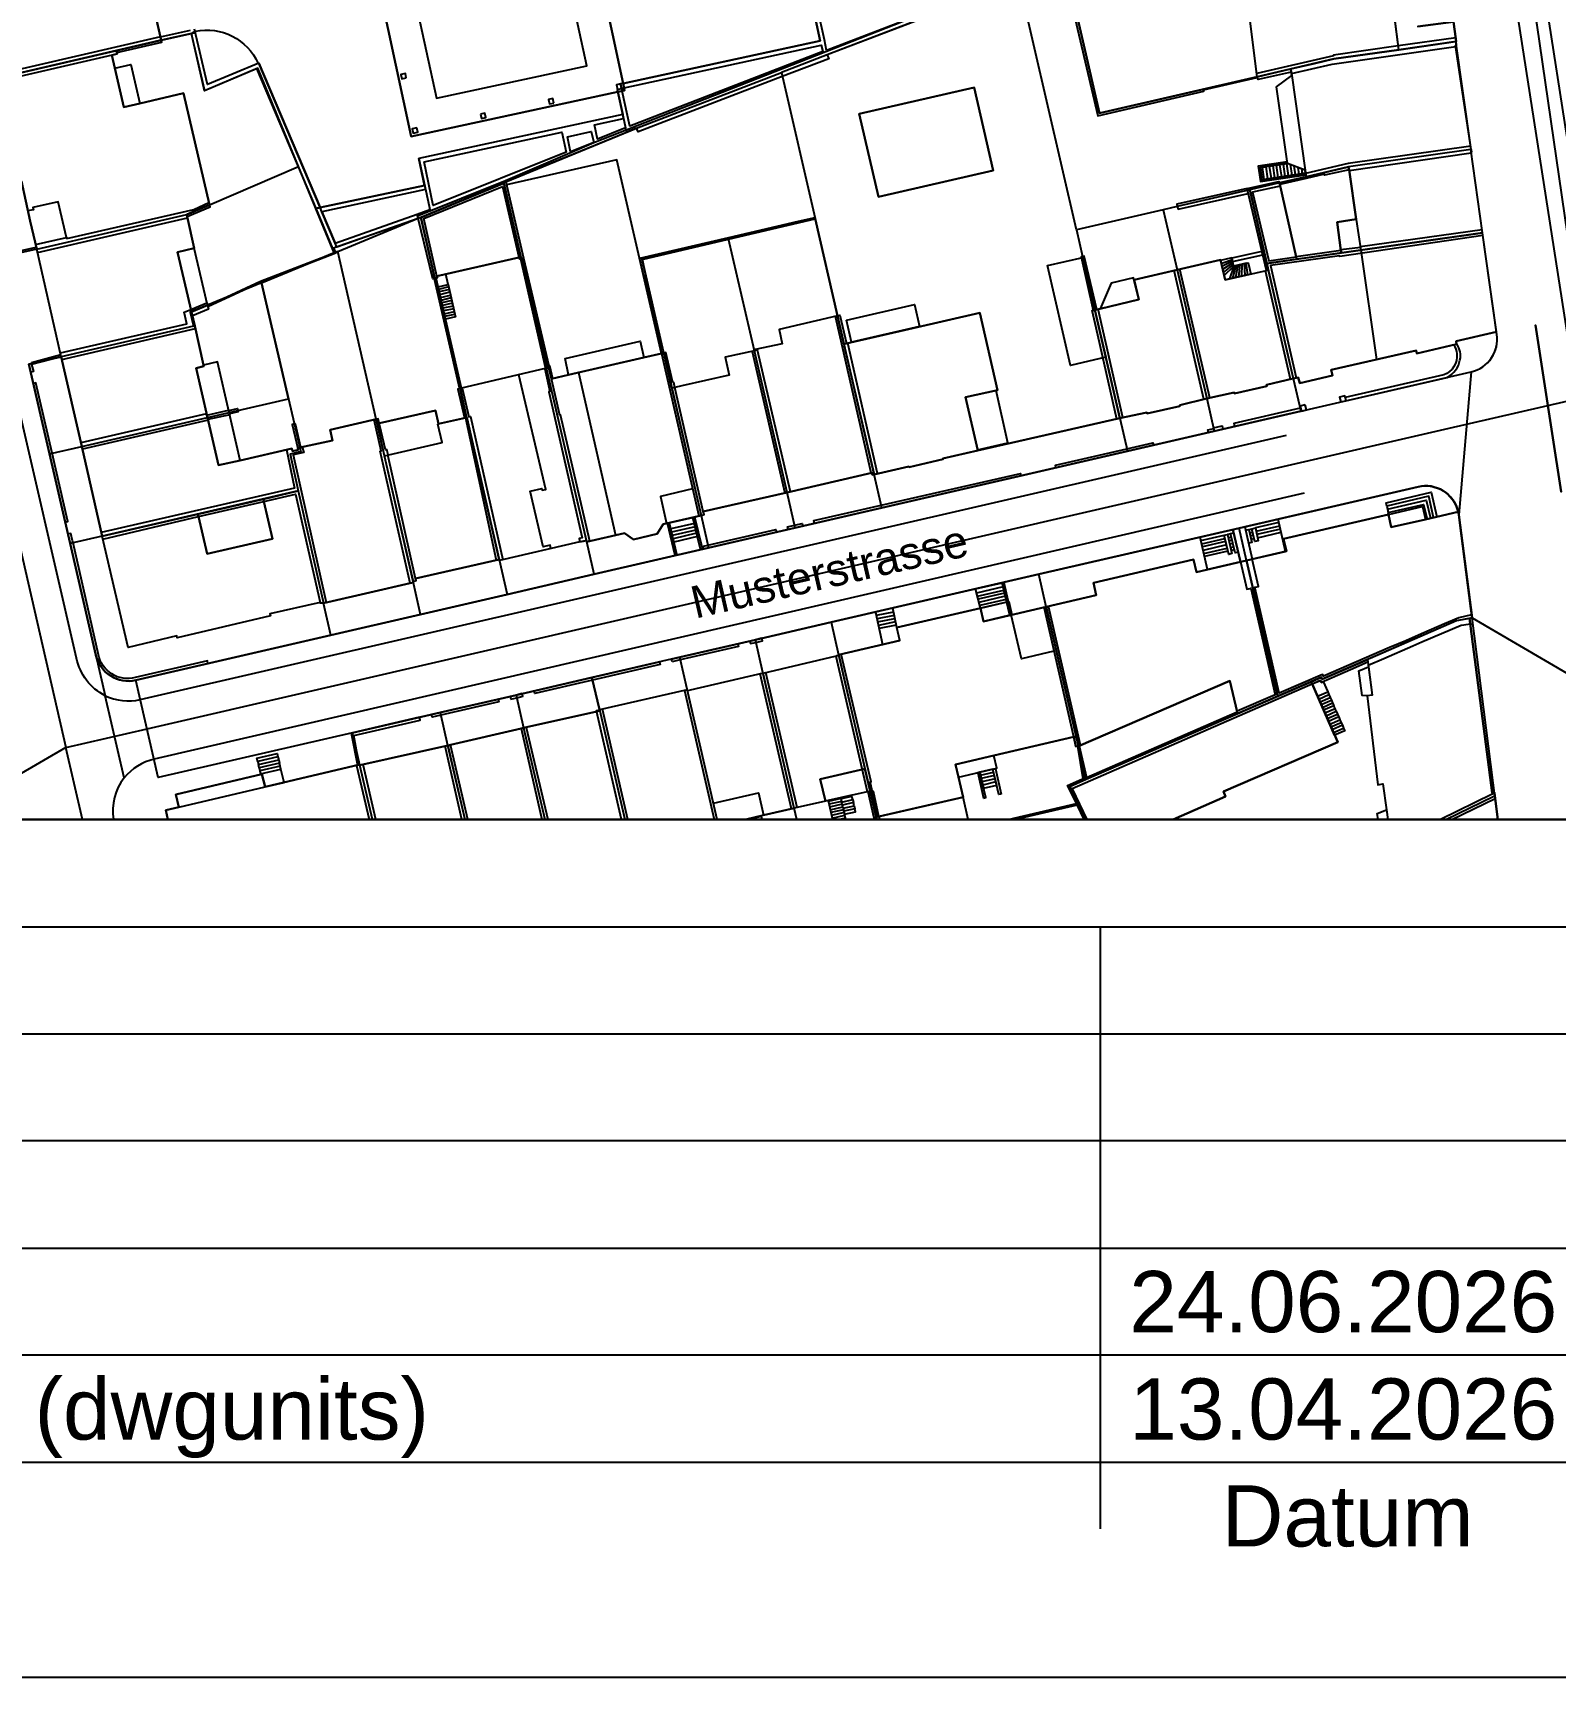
# Model space of a CAD drawing. Header units: millimetres. Extents: x -15114 to 47886, y -45189 to 14211.
# Drawn here: x 34016 to 41102, y -31141 to -23487 of the extents above; entities that cross this region are included whole.
import ezdxf
from ezdxf.enums import TextEntityAlignment as Align

# ---------------------------------------------------------------- set-up
doc = ezdxf.new("R2010")
doc.units = ezdxf.units.MM
doc.header["$LTSCALE"] = 1000
doc.layers.add('V_PLANLAYOUT', color=252, linetype='Continuous')
doc.styles.add('ARIAL', font='arial.ttf')

msp = doc.modelspace()

# ---------------------------------------------------------------- linework, layer by layer
at = {"layer": 'V_PLANLAYOUT'}
for p, q in [((28186.028, -27648.237), (46586.028, -27648.237)), ((38986.028, -30450.737), (38986.028, -27648.237)), ((28186.028, -28145.737), (46586.028, -28145.737)), ((28186.028, -28643.237), (46586.028, -28643.237)), ((28186.028, -29143.237), (46586.028, -29143.237)), ((28186.028, -29640.737), (46586.028, -29640.737)), ((28186.028, -30140.737), (46586.028, -30140.737))]:
    msp.add_line(p, q, dxfattribs=at)
for points in [[(46586.028, -27148.237), (46586.028, -19148.237), (28186.028, -19148.237), (28186.028, -27148.237)], [(38135.742, -23405.652), (37710.845, -23568.255), (37700.343, -23519.727), (37668.681, -23373.577), (38109.667, -23277.609)], [(34753.896, -23488.945), (34613.644, -23521.176), (34753.896, -23488.945), (34772.366, -23484.703)], [(35753.98, -23696.815), (35749.634, -23676.484), (35728.475, -23680.778), (35732.872, -23701.316)], [(36756.391, -23745.756), (36751.89, -23724.545), (36732.438, -23728.632), (36736.991, -23749.999)], [(39715.098, -23691.073), (38981.863, -23861.228)], [(36440.241, -23813.374), (36435.895, -23792.473), (36416.65, -23796.612), (36420.788, -23817.616)], [(38397.933, -23740.997), (37862.686, -23864.125)], [(38486.606, -24127.507), (38397.933, -23740.997), (38486.606, -24127.507), (37951.877, -24250.221)], [(36099.826, -23864.85), (36104.069, -23885.337), (36124.349, -23880.887), (36120.106, -23860.504)], [(37862.686, -23864.125), (37951.877, -24250.221)], [(35803.438, -23928.639), (35782.072, -23933.295), (35786.366, -23953.161), (35807.68, -23948.608)], [(35836.704, -24086.326), (36478.369, -23948.401), (36498.08, -24041.524), (35879.54, -24290.833)], [(39856.076, -24094.914), (39729.067, -24113.797)], [(39729.067, -24113.797), (39737.241, -24170.343), (39940.662, -24140.389), (39737.241, -24170.343)], [(35806.646, -24338.584), (35809.957, -24350.173)], [(37579.232, -24368.694), (37656.885, -24350.587), (37253.82, -24444.744), (36851.376, -24538.694), (37253.82, -24444.744), (37579.232, -24368.694)], [(36278.673, -24531.658), (36280.329, -24539.367), (36278.673, -24531.658), (35896.923, -24618.831)], [(39010.627, -24996.701), (38846.214, -25034.675), (38739.02, -24569.942), (38903.381, -24532.072), (38959.824, -24776.57)], [(39740.862, -24519.294), (39737.293, -24504.187), (39597.506, -24535.9), (39600.972, -24551.007)], [(35899.303, -24626.074), (35896.923, -24618.831)], [(37803.864, -24824.166), (38119.652, -24750.703), (38143.398, -24853.707), (37827.248, -24926.394)], [(41088.862, -25351.136), (41010.794, -24846.929), (41088.862, -25351.136), (41130.974, -25623.053)], [(38357.632, -25183.257), (38506.473, -25149.319)], [(38554.586, -25395.679), (38500.161, -25150.767), (38357.632, -25183.257), (38413.609, -25428.013)], [(39760.056, -25131.677), (39609.146, -25166.029), (39607.852, -25160.39), (39609.146, -25166.029), (39760.056, -25131.677), (39758.866, -25125.21)], [(38357.632, -25183.257), (38414.333, -25431.118)], [(39917.122, -25232.094), (39921.106, -25247.149), (39611.526, -25318.595), (39607.542, -25303.643)], [(39939.265, -25218.126), (39915.001, -25223.972), (39917.174, -25232.094), (39921.106, -25247.149), (39944.697, -25241.717)], [(35618.021, -25306.644), (35628.678, -25304.212)], [(39488.449, -25346.945), (39485.759, -25335.357), (39512.971, -25329.097), (39512.092, -25325.268), (39552.652, -25315.956), (39555.963, -25331.425)], [(35091, -25667.855), (35088.672, -25656.629)], [(40339.381, -25788.294), (40326.085, -25729.161), (40485.273, -25691.033), (40499.034, -25751.51)], [(34786.386, -25738.784), (34826.325, -25911.681)], [(37014.134, -25918.303), (37006.063, -25920.166), (36969.797, -25769.514), (36977.868, -25767.548)], [(37137.314, -25876.708), (37474.469, -25798.589), (37477.883, -25811.212), (37140.159, -25889.177), (37139.435, -25886.124), (37123.19, -25889.694), (37087.7, -25742.043), (37109.17, -25831.441), (36999.337, -25856.791), (36977.868, -25767.548), (37087.7, -25742.043), (37095.771, -25740.181), (37129.398, -25879.813), (37137.624, -25878.002)], [(40326.085, -25729.161), (40339.381, -25788.294)], [(40339.381, -25788.294), (40499.034, -25751.51)], [(36811.023, -25844.478), (36770.463, -25815.506), (36811.023, -25844.478), (36922.356, -25818.559)], [(37381.864, -26323.955), (37412.129, -26316.971), (37409.335, -26304.865), (37379.07, -26311.849), (37353.927, -26317.695), (37356.721, -26329.749)], [(36991.629, -26414.284), (36988.266, -26402.126), (37026.757, -26393.228), (37297.95, -26330.577), (37300.744, -26342.735), (37029.55, -26405.54)], [(40014.384, -26486.195), (39966.581, -26506.94)], [(36241.217, -26587.854), (36267.964, -26581.697), (36296.211, -26575.179), (36293.314, -26562.555), (36265.067, -26569.074), (36238.32, -26575.23)], [(35911.667, -26650.659), (35503.532, -26744.868), (35497.324, -26746.317), (35526.761, -26895.675), (35534.47, -26893.864), (35509.482, -26756.767), (35818.959, -26685.373), (35816.061, -26672.75), (35503.532, -26744.868)], [(36300.453, -26722.312), (36640.557, -26645.383), (36300.453, -26722.312)], [(38872.858, -26761.63), (38872.702, -26761.682)], [(35538.143, -26894.847), (35537.729, -26893.088), (35096.691, -26996.765), (35537.729, -26893.088), (35538.143, -26894.847), (35538.298, -26895.572), (35538.143, -26894.847)], [(38441.649, -27048.965), (38451.22, -27046.74), (38423.801, -26928.837), (38414.23, -26931.062)], [(38485.261, -26914.558), (38423.801, -26928.837), (38441.132, -27003.387), (38502.592, -26989.108)], [(38523.752, -27029.875), (38512.681, -27032.462), (38485.261, -26914.506), (38496.384, -26911.971)], [(34644.423, -27148.237), (34634.596, -27105.407)]]:
    msp.add_lwpolyline(points, close=True, dxfattribs=at)
for points in [[(33319.123, -19148.237), (33157.829, -19418.77), (32863.925, -19911.543), (32590.817, -19956.19), (32932.37, -21440.148), (33791.372, -25172.289), (34169.346, -26813.986), (33818.223, -27016.631), (33591.696, -27148.237)], [(40142.687, -19148.237), (40532.558, -21127.826), (40606.694, -21512.37), (40677.726, -21897.483), (40745.705, -22283.165), (40810.632, -22669.416), (40872.455, -23056.133), (41226.372, -25328.735)], [(40285.058, -19148.237), (40669.604, -21100.872), (40743.946, -21486.502), (40815.185, -21872.702), (40883.371, -22259.47), (40948.454, -22646.808), (41010.432, -23034.663), (41405.219, -25569.301)], [(34613.644, -23521.176), (34522.177, -23121.37), (34480.944, -22941.127), (34439.608, -22760.314), (34347.779, -22359.111), (34338.726, -22361.181), (34082.846, -22420.107)], [(34522.177, -23121.37), (34613.644, -23521.176), (34347.779, -22359.008)], [(38215.361, -23396.909), (37713.794, -23589.052), (37720.778, -23607.211), (37504.423, -23690.245), (36833.476, -23947.78), (36826.492, -23929.621), (36778.792, -23949.488), (36774.602, -23929.104), (36643.713, -23981.408), (36629.538, -23914.825), (36765.497, -23885.802), (36761.513, -23867.074), (36739.474, -23761.794), (36770.308, -23755.12), (36739.474, -23761.794), (35777.364, -23969.612), (35496.496, -22660.466)], [(37645.09, -23357.643), (37680.994, -23523.918), (36763.22, -23722.114), (36770.308, -23755.12), (35777.364, -23969.612), (35496.496, -22660.466)], [(35496.496, -22660.466), (35777.364, -23969.612), (36739.474, -23761.794), (36774.602, -23929.104)], [(35702.452, -22907.551), (35894.646, -23790.507), (36593.789, -23639.907), (36510.548, -23253.139)], [(40374.043, -23565.202), (40071.913, -23608.246), (39715.098, -23691.073), (39615.354, -22898.239), (39611.733, -22900.153), (39612.922, -22891.151), (39534.079, -22920.95), (39612.922, -22891.151)], [(39715.098, -23691.073), (39615.354, -22898.239)], [(38821.123, -23164.879), (38981.863, -23861.228), (38821.123, -23164.879)], [(35809.957, -24350.173), (35430.276, -24483.959), (35422.257, -24464.972), (35804.162, -24331.341), (35863.45, -24308.578), (35864.847, -24315.045), (35806.646, -24338.584), (36215.298, -24173.447), (36626.744, -23996.928), (36519.033, -24041.006), (36504.236, -23970.544), (36615.311, -23945.866), (36626.744, -23996.928), (38146.761, -23400.686), (38174.232, -23390.442), (38210.809, -23376.836), (38146.761, -23400.686), (38119.497, -23275.902), (38184.683, -23261.778), (38180.492, -23242.895), (37645.09, -23357.643), (37680.994, -23523.918), (36763.22, -23722.114)], [(36658.923, -23236.79), (36763.22, -23722.114), (37680.994, -23523.918), (37645.09, -23357.643)], [(36658.923, -23236.79), (36770.308, -23755.12), (36763.22, -23722.114), (36751.89, -23724.545), (36756.391, -23745.756), (36758.926, -23757.604), (36739.474, -23761.794), (36736.991, -23749.999), (36756.391, -23745.756), (36767.773, -23743.273), (36763.22, -23722.114), (36658.923, -23236.79)], [(33849.108, -23697.177), (34613.695, -23521.228), (34753.896, -23488.945), (34613.644, -23521.176), (34753.224, -23489.101), (34814.064, -23754.706), (35057.269, -23653.048), (35334.308, -24307.957), (35409.841, -24491.15), (35418.015, -24510.706), (35079.256, -24650.493), (35097.001, -24726.284), (35205.644, -25190.137), (35079.256, -24650.493), (35205.644, -25190.137), (35258.931, -25417.563), (35262.604, -25416.787), (35237.771, -25307.782), (35233.374, -25308.455), (35233.167, -25307.368), (35223.182, -25309.644), (35249.567, -25421.184), (35258.931, -25417.563), (35263.173, -25435.618), (35212.783, -25447.207), (35251.377, -25619.173), (35368.556, -26141.073), (35604.26, -26087.269), (35751.238, -26053.641), (35604.26, -26087.269), (35368.556, -26141.073), (35354.95, -26141.745), (35353.864, -26138.227), (35118.833, -26191.566), (35121.42, -26200.412), (34688.09, -26303.571), (34686.383, -26293.949), (34459.63, -26347.856), (34338.053, -25829.475), (34243.43, -25411.665), (34147.618, -24994.063), (34009.9, -25031.001), (34018.281, -25063.853), (34005.761, -25066.233)], [(34406.498, -23577.981), (34615.506, -23529.298), (34613.644, -23521.176), (34608.625, -23522.366), (34605.677, -23523.038), (34404.48, -23569.341), (34407.998, -23584.448), (34383.528, -23590.087), (34397.6, -23650.823), (34439.66, -23832.257), (34514.261, -23814.926), (34439.66, -23832.257), (34397.6, -23650.823), (34472.201, -23633.492), (34514.261, -23814.926), (34439.66, -23832.257), (34397.6, -23650.823), (34383.528, -23590.087), (34407.998, -23584.448), (34404.48, -23569.341), (34605.677, -23523.038), (34608.625, -23522.366), (34613.644, -23521.176), (34610.022, -23505.293), (34749.396, -23473.684)], [(40711.767, -24029.211), (40679.33, -23813.787), (40638.873, -23545.233), (40643.736, -23544.508), (40641.667, -23527.126), (40640.063, -23513.933), (40628.63, -23435.348), (40463.855, -23456.818), (40628.63, -23435.348), (40640.063, -23513.933), (40641.667, -23527.126)], [(34609.971, -23505.19), (33836.382, -23683.571)], [(36767.773, -23743.273), (37686.115, -23543.732), (37692.531, -23573.014), (36794.158, -23921.603), (36758.926, -23757.604)], [(40639.287, -23510.26), (40371.767, -23547.561), (40070.154, -23590.449), (40070.671, -23593.863), (39713.133, -23675.552)], [(39875.062, -23675.656), (40064.049, -23631.785), (40639.597, -23549.889)], [(34384.356, -23589.931), (33852.73, -23713.112)], [(36217.73, -24180.793), (36299.574, -24534.969), (36289.33, -24537.349), (36285.243, -24538.28), (36401.698, -25049.264), (36407.286, -25047.97), (36289.33, -24537.349), (36207.9, -24184.829), (36217.73, -24180.793), (36826.492, -23929.621), (37500.026, -23671.103)], [(39874.183, -23669.189), (39872.113, -23654.6)], [(34033.336, -24493.219), (34003.174, -24363.106), (33962.356, -24176.655), (33886.409, -24194.244), (33882.063, -24175.103), (33885.892, -24174.223), (33882.063, -24175.103), (33886.409, -24194.244), (33962.356, -24176.655), (34003.174, -24363.106), (34033.336, -24493.219), (34033.853, -24493.116), (34731.857, -24332.428), (34837.241, -24287.212), (34716.854, -23767.951), (34514.261, -23814.926), (34716.854, -23767.951), (34837.241, -24287.212)], [(36739.474, -23761.794), (36761.513, -23867.074), (35811.974, -24071.219), (35864.847, -24315.045), (36215.298, -24173.447), (36216.85, -24177.948), (36778.792, -23949.488)], [(39547.788, -24560.009), (39598.747, -24541.436), (39596.988, -24533.727), (39544.529, -24545.782), (39565.482, -24637.042), (39758.245, -24593.378), (39668.589, -24211.265), (39341.108, -24284.315), (39343.488, -24294.61), (39346.747, -24307.595), (39673.866, -24233.873), (39668.589, -24211.265), (39816.188, -24178.31), (39818.361, -24185.036), (39942.886, -24156.271), (39818.361, -24185.036), (39680.436, -24216.852), (39759.849, -24560.733), (39883.391, -25095.773), (39758.866, -25125.21), (39883.391, -25095.773), (39906.31, -25090.858), (39913.346, -25118.123), (40065.342, -25081.598), (40058.876, -25055.368), (40454.905, -24964.781), (40458.474, -24979.318), (40643.84, -24936.275), (40640.839, -24922.1), (40829.205, -24878.643), (40764.278, -24417.117), (40709.698, -24029.521), (40711.767, -24029.211), (40713.682, -24041.989), (40711.509, -24042.3)], [(40709.439, -24013.846), (40138.081, -24095.276), (39940.713, -24140.854)], [(34751.361, -24774.346), (34753.793, -24784.744), (34828.343, -24754.014), (34829.17, -24757.17), (35076.048, -24643.198), (35418.015, -24510.706), (35252.257, -24109.037)], [(36398.594, -25049.988), (36422.392, -25156.613), (36417.529, -25157.648), (36572.681, -25836.821), (36558.247, -25839.77), (36561.972, -25856.687), (36187.827, -25943.239), (36186.689, -25938.324), (36223.938, -26100.72), (36628.814, -26007.235), (37161.474, -25884.262), (37564.642, -25791.191), (37967.966, -25698.069), (39111.613, -25434.015), (39515.661, -25340.737), (39111.613, -25434.015), (38777.718, -25511.048), (38775.752, -25499.563), (39109.027, -25422.84), (39229.465, -25394.903), (39232.103, -25406.181), (39111.613, -25434.015), (37967.966, -25698.069), (37654.816, -25770.342), (37651.815, -25757.098), (37965.172, -25686.066), (38613.046, -25537.846), (38615.633, -25548.452), (37967.966, -25698.069), (37564.642, -25791.191), (37531.946, -25798.848), (37528.635, -25785.604), (37561.642, -25778.206), (37596.356, -25770.394), (37599.512, -25783.12), (37564.642, -25791.191), (37161.474, -25884.262), (37564.642, -25791.191), (37526.721, -25626.882), (37374.414, -24967.109), (37253.82, -24444.744), (36851.376, -24538.694), (36941.757, -24979.267), (36952.362, -24976.835), (37126.605, -25733.041), (37140.418, -25729.316), (37136.693, -25715.348), (37004.252, -25137.834), (36998.768, -25113.88), (36994.474, -25114.863), (36962.14, -24974.559), (36952.362, -24976.835), (36852.049, -24541.488), (37254.493, -24447.537), (37657.454, -24353.018), (37656.109, -24347.12), (37578.352, -24365.228), (37253.613, -24441.122), (36839.736, -24537.763), (36941.757, -24979.267), (36839.684, -24535.228), (36734.559, -24077.014), (36220.989, -24194.917), (36299.574, -24534.969), (36417.012, -25036.744), (36420.84, -25035.864), (36435.222, -25096.135), (36509.772, -25079.218), (36493.062, -25002.133), (36842.323, -24921.583), (36859.447, -24997.995), (36941.757, -24979.267), (36952.362, -24976.835), (36990.232, -25141.196), (36952.362, -24976.835), (36941.757, -24979.267), (36859.447, -24997.995), (36509.772, -25079.166), (36430.101, -25097.325), (36418.098, -25045.487), (36407.286, -25047.97), (36414.011, -25046.418), (36292.9, -24536.521), (36289.33, -24537.349), (36208.262, -24186.329), (35821.494, -24345.465), (35886.835, -24630.575), (35883.886, -24630.989), (36001.013, -25143.369), (36004.221, -25142.645), (35993.77, -25144.818), (36024.863, -25279.535)], [(39771.541, -24107.485), (39779.663, -24164.083)], [(39787.631, -24105.106), (39795.805, -24161.703)], [(39803.772, -24102.726), (39811.894, -24159.375)], [(39819.861, -24100.294), (39827.984, -24156.995)], [(39836.002, -24097.914), (39844.073, -24154.616)], [(39852.092, -24095.535), (39860.163, -24152.236)], [(39869.164, -24100.036), (39876.252, -24149.856)], [(39886.547, -24106.399), (39892.393, -24147.476)], [(40711.974, -24045.973), (40143.617, -24129.369)], [(35821.235, -24344.379), (36207.9, -24184.829)], [(39277.682, -24309.82), (39342.402, -24590.17), (39543.908, -24543.04), (39565.482, -24637.042), (39758.245, -24593.378), (39766.937, -24591.412), (39759.849, -24560.733), (39898.705, -24540.867), (40107.041, -24511.068), (40105.023, -24499.79), (39896.118, -24529.123), (39818.361, -24185.036), (39896.118, -24529.123), (39898.705, -24540.867)], [(39747.484, -24168.843), (39739.31, -24112.297)], [(39755.4, -24109.917), (39763.574, -24166.463)], [(39818.361, -24185.036), (39942.886, -24156.271)], [(39903.878, -24112.711), (39908.483, -24145.148)], [(39921.21, -24119.074), (39924.572, -24142.768)], [(40142.841, -24124.196), (40140.72, -24110.589)], [(35434.829, -24503.773), (35418.015, -24510.706), (35332.859, -24304.388), (35352.415, -24300.301), (35839.446, -24197.866), (35843.481, -24216.594), (35361.158, -24319.598), (35422.257, -24464.972), (35361.158, -24319.598), (35352.415, -24300.301), (35332.859, -24304.388), (35418.015, -24510.706), (35079.256, -24650.493), (34828.343, -24754.014), (34766.985, -24488.925), (34688.918, -24507.136), (34753.793, -24784.744), (34688.918, -24507.136), (34766.985, -24488.925), (34733.616, -24342.102), (34766.985, -24488.925), (34688.918, -24507.136), (34753.793, -24784.744), (34769.003, -24850.344)], [(35901.889, -24668.859), (35948.916, -24657.373), (35937.897, -24609.467), (35896.871, -24618.831), (35835.41, -24350.897), (36202.364, -24201.591), (36278.57, -24531.606)], [(39821.879, -24200.194), (39694.094, -24229.01), (39769.006, -24547.489), (39896.118, -24529.123), (39898.705, -24540.867), (40107.041, -24511.068), (40107.61, -24511.016), (40764.278, -24417.117), (39759.849, -24560.733), (39680.436, -24216.852)], [(34172.243, -24438.691), (34134.063, -24272.674), (34016.211, -24299.783), (34018.54, -24310.027), (33991.017, -24315.821)], [(34028.214, -24472.111), (34172.243, -24438.691), (34173.588, -24443.244), (34764.709, -24308.526), (34834.913, -24277.02)], [(34733.616, -24342.102), (34731.857, -24332.428)], [(36223.938, -26100.72), (35820.511, -26193.894), (35785.383, -26039.983), (35613.21, -25285.484), (35400.373, -25334.891), (35613.21, -25285.484), (35618.021, -25306.644), (35651.804, -25454.605), (35785.383, -26039.983), (35786.676, -26045.622), (35751.238, -26053.641), (35786.676, -26045.622), (35785.383, -26039.983), (35800.127, -26036), (35797.385, -26026.17), (36186.689, -25938.324), (36004.221, -25142.645), (35886.835, -24630.575), (35877.16, -24631.765), (35809.957, -24350.173), (35409.841, -24491.15), (35415.687, -24489.08), (35425.568, -24512.465), (35078.066, -24647.958), (34830.309, -24761.671), (34833.309, -24773.311), (34758.19, -24803.627), (34753.793, -24784.744), (34748.413, -24786.969), (34763.467, -24852.31), (34147.618, -24994.063), (34145.703, -24985.734), (34008.606, -25022.931)], [(34037.061, -24509.671), (34734.962, -24347.483)], [(35651.907, -25455.019), (35920.41, -25394.024), (35901.631, -25307.782), (35904.217, -25307.213), (35889.939, -25244.614), (35628.678, -25304.212), (35889.939, -25244.614), (35904.217, -25307.213), (36028.95, -25278.604), (36035.158, -25277.517), (36186.689, -25938.324), (35797.385, -26026.17), (35667.428, -25451.449), (35669.497, -25451.035), (35663.444, -25425.944), (35657.339, -25427.548), (35656.822, -25427.703), (35623.867, -25283.156), (35613.21, -25285.484), (35434.829, -24503.773), (35809.75, -24349.086), (35821.235, -24344.379), (35886.835, -24630.575), (36004.221, -25142.645), (36035.003, -25276.741), (36035.158, -25277.517), (36028.95, -25278.604), (36172.669, -25941.377)], [(37656.885, -24350.587), (37253.82, -24444.744)], [(38873.582, -24403.046), (38902.45, -24528.037), (39076.227, -25280.776), (39062.207, -25285.433), (38966.342, -24859.76), (38946.89, -24779.623), (38952.27, -24778.433), (38959.824, -24776.622), (38959.772, -24776.26), (38978.396, -24856.914), (38959.772, -24776.26), (38968.256, -24774.553), (38984.76, -24770.672), (39164.745, -24728.405), (39139.964, -24626.488), (39035.925, -24651.165), (38984.76, -24770.672), (39164.745, -24728.405), (39142.499, -24636.266), (39164.745, -24728.405), (38984.76, -24770.672), (38968.256, -24774.553), (38959.772, -24776.26), (38968.205, -24774.553), (38909.331, -24526.019), (38895.311, -24529.796), (38952.27, -24778.433), (38959.824, -24776.622)], [(40176.624, -24354.777), (40197.576, -24498.134), (40270.988, -25006.893)], [(40195.145, -24481.579), (40762.157, -24402.218)], [(33879.58, -24518.155), (34031.111, -24483.545), (34033.336, -24493.219), (33894.324, -24525.191)], [(40766.141, -24429.844), (40099.229, -24527.312), (40098.297, -24524.519), (39777.232, -24569.321), (39897.049, -25092.824)], [(40104.506, -24495.289), (40195.455, -24483.648)], [(33997.121, -25028.725), (34147.618, -24994.063), (34033.336, -24493.219), (33881.856, -24528.088)], [(35079.256, -24650.493), (35418.015, -24510.706)], [(36592.444, -25849.651), (36407.286, -25047.97), (36289.33, -24537.349)], [(36952.362, -24976.835), (36851.376, -24538.694), (36941.757, -24979.267)], [(39671.279, -24613.089), (39663.881, -24559.026), (39673.556, -24556.853), (39685.558, -24609.829), (39565.482, -24637.042), (39543.908, -24543.04), (39342.402, -24590.17), (39480.689, -25189.258), (39607.852, -25160.39), (39480.689, -25189.258), (39515.661, -25340.737), (39918.468, -25247.77), (40711.871, -25064.577), (40653.359, -25730.868), (40658.17, -25768.014), (40709.543, -26166.009), (40658.17, -25768.014), (40653.359, -25730.868), (40651.393, -25715.658), (40653.359, -25730.868)], [(39600.558, -24549.144), (39551.048, -24574.236)], [(39602.317, -24556.801), (39554.359, -24588.411)], [(39604.076, -24564.51), (39557.618, -24602.638)], [(39663.881, -24559.026), (39605.835, -24572.218), (39598.747, -24541.436)], [(39625.184, -24567.821), (39614.216, -24626.022)], [(39634.858, -24565.648), (39628.495, -24622.763)], [(39644.532, -24563.423), (39642.722, -24619.555)], [(39654.207, -24561.25), (39657, -24616.296)], [(40105.023, -24499.79), (40107.041, -24511.068)], [(36035.158, -25277.517), (36035.003, -25276.741), (36004.221, -25142.645), (35886.835, -24630.575)], [(35933.447, -24806.111), (35980.785, -24795.712), (35983.578, -24807.973), (35936.603, -24819.717), (35892.681, -24628.454), (35899.303, -24626.074), (35896.871, -24618.831)], [(39342.402, -24590.17), (39142.499, -24636.266), (39342.402, -24590.17), (39480.689, -25189.258), (39354.456, -25219.316), (39355.698, -25224.696), (39202.873, -25259.203), (39201.58, -25253.564), (39202.873, -25259.203), (39355.698, -25224.696), (39354.456, -25219.316), (39480.689, -25189.258)], [(39467.444, -25192.362), (39328.692, -24593.326)], [(39494.347, -25186.154), (39355.594, -24587.066)], [(39560.877, -24616.865), (39605.835, -24572.218), (39585.658, -24632.489)], [(39615.509, -24570.045), (39599.937, -24629.23)], [(39869.63, -25099.033), (39754.106, -24594.309)], [(39758.245, -24593.378), (39766.937, -24591.412)], [(35951.762, -24669.686), (35904.735, -24681.12)], [(35954.504, -24681.74), (35907.321, -24692.398)], [(35957.297, -24693.795), (35910.322, -24705.487)], [(35913.323, -24718.524), (35960.35, -24707.09)], [(35963.35, -24720.128), (35916.375, -24731.871)], [(35948.916, -24657.373), (35980.785, -24795.712)], [(34753.793, -24784.744), (34748.413, -24786.969), (34763.467, -24852.31), (34769.003, -24850.292), (34763.467, -24852.31)], [(35966.247, -24732.699), (35919.169, -24743.874)], [(35969.248, -24745.736), (35921.859, -24755.669)], [(35972.197, -24758.566), (35924.86, -24768.758)], [(35975.042, -24770.879), (35927.757, -24781.278)], [(35930.809, -24794.626), (35977.939, -24783.399)], [(37791.706, -24934.568), (37802.881, -24931.981), (38423.49, -24789.297), (38506.473, -25149.319), (38423.49, -24789.297), (37802.881, -24931.981)], [(39089.367, -25277.931), (38974.62, -24773.052)], [(33997.121, -25028.725), (34093.193, -25446.224), (34243.43, -25411.665), (34929.381, -25253.719), (34875.628, -25017.861), (34810.236, -25033.64), (34769.003, -24850.292), (34810.236, -25033.64), (34811.425, -25039.02), (34775.573, -25047.246), (34827.981, -25277.052), (34825.601, -25266.549), (34926.949, -25243.062), (34927.363, -25244.873), (34967.871, -25235.56), (34971.493, -25251.443), (34930.984, -25260.703), (34931.864, -25264.325), (34830.309, -25287.036), (34827.981, -25277.052), (34880.388, -25499.614), (34981.115, -25476.799), (34929.381, -25253.719), (35205.644, -25190.137), (35258.931, -25417.563), (35263.173, -25435.618), (35212.783, -25447.207), (35251.377, -25619.173), (34338.053, -25829.475), (34783.127, -25726.885), (34786.386, -25738.784), (35091, -25667.855), (35130.732, -25841.27), (34826.325, -25911.681), (35130.732, -25841.27), (35091, -25667.855), (35238.288, -25634.073), (35353.812, -26138.331)], [(34150.566, -25006.945), (34772.004, -24863.64)], [(37126.605, -25733.041), (36949.155, -25774.17), (36922.356, -25818.559), (36949.155, -25774.17), (37126.605, -25733.041), (37140.418, -25729.316), (37136.693, -25715.348), (37526.721, -25626.882), (37921.043, -25534.432), (37923.785, -25544.054), (37932.01, -25542.295), (37761.545, -24803.938), (37791.396, -24933.275), (37791.706, -24934.568), (37932.01, -25542.295), (37923.785, -25544.054), (37921.043, -25534.432), (37526.721, -25626.882), (37374.414, -24967.109), (37238.041, -24996.753), (37257.08, -25079.735), (37036.897, -25130.229), (37004.252, -25137.834), (36990.232, -25141.196)], [(37761.545, -24803.938), (37489.524, -24867.52), (37504.009, -24933.947), (37378.191, -24961.108), (37378.811, -24966.126), (37374.414, -24967.109)], [(37918.197, -25535.053), (37786.843, -24956.141), (37785.963, -24956.348), (37751.456, -24806.318)], [(39076.227, -25280.776), (38978.396, -24856.914), (39076.227, -25280.776), (39201.58, -25253.564), (39076.227, -25280.776), (38414.333, -25431.118), (38252.559, -25468.729), (38253.024, -25471.419), (38094.768, -25508.823), (38093.888, -25504.943), (37932.01, -25542.295)], [(37947.427, -25538.622), (37809.554, -24930.481)], [(33997.121, -25028.725), (34147.618, -24994.063), (33997.121, -25028.725)], [(34147.618, -24994.063), (34243.43, -25411.665), (34827.981, -25277.052), (34880.388, -25499.614), (34981.115, -25476.799), (35221.733, -25420.822), (35224.113, -25433.497), (35250.86, -25427.91), (35249.567, -25421.184), (35258.931, -25417.563)], [(37364.895, -24969.282), (37515.753, -25629.468)], [(37541.879, -25623.312), (37389.779, -24963.539), (37388.693, -24958.831)], [(35205.644, -25190.137), (35258.931, -25417.563), (35409.789, -25383.677), (35400.373, -25334.891), (35409.789, -25383.677), (35258.931, -25417.563), (35249.567, -25421.184), (35250.86, -25427.91), (35224.113, -25433.497), (35221.733, -25420.822), (34981.115, -25476.799), (34880.388, -25499.614), (34827.981, -25277.052), (34775.573, -25047.246), (34811.425, -25039.02), (34810.236, -25033.64), (34811.425, -25039.02), (34775.573, -25047.246), (34827.981, -25277.052), (34929.381, -25253.719)], [(36407.286, -25047.97), (36004.221, -25142.645)], [(36426.738, -25887.883), (36423.323, -25871.121), (36391.92, -25878.881), (36330.356, -25620.363), (36384.988, -25606.964), (36387.213, -25615.914), (36403.612, -25612.034), (36277.328, -25078.442)], [(36608.275, -25852.704), (36472.626, -25265.256), (36469.057, -25266.084), (36430.101, -25097.325)], [(36555.868, -25068.509), (36728.713, -25825.077)], [(36014.567, -25140.11), (36045.867, -25274.879), (36052.489, -25273.171), (36204.02, -25939.411)], [(40124.579, -25184.498), (40122.975, -25176.272), (40098.09, -25181.963), (40103.936, -25204.933), (40128.045, -25199.398)], [(34824.152, -25260.186), (34239.55, -25395.007)], [(34830.929, -25289.623), (34246.276, -25424.237)], [(35771.88, -26048.312), (35632.559, -25433.549), (35636.697, -25432.928), (35603.897, -25287.657)], [(35618.021, -25306.644), (35613.21, -25285.484)], [(36028.95, -25278.604), (35904.217, -25307.213)], [(37564.642, -25791.191), (37967.966, -25698.069), (37932.01, -25542.295), (38093.888, -25504.943), (38094.768, -25508.823), (38253.024, -25471.419), (38252.559, -25468.729), (38414.333, -25431.118), (39076.227, -25280.776), (39111.613, -25434.015), (39515.661, -25340.737)], [(34243.43, -25411.665), (34338.053, -25829.475)], [(35195.607, -25426.875), (35232.908, -25605.929), (34334.328, -25812.816)], [(35270.054, -25415.131), (35276.934, -25440.378), (35227.786, -25451.76), (35380.766, -26138.227)], [(37967.966, -25698.069), (39111.613, -25434.015)], [(35088.672, -25656.629), (35251.377, -25619.173), (35368.556, -26141.073)], [(37087.028, -25609.757), (36936.894, -25644.213), (36965.813, -25770.342)], [(37526.721, -25626.882), (37136.693, -25715.348)], [(34341.312, -25843.288), (34786.386, -25738.784), (34783.127, -25726.885), (34783.644, -25726.781), (35088.672, -25656.629), (34783.644, -25726.781), (34783.127, -25726.885)], [(40713.423, -26196.015), (40654.497, -26209.725), (40586.88, -26238.282), (40479.996, -26283.964), (40407.412, -26316.971), (40331.31, -26347.908), (40023.334, -26481.642), (40019.971, -26473.572), (39818.154, -26560.175), (39704.234, -26067.299), (39707.959, -26066.575), (39721.669, -26063.781), (39692.335, -25937.031), (39847.695, -25901.179), (39812.67, -25749.958), (39657.363, -25785.811), (39692.335, -25937.031), (39666.157, -25943.084), (39431.954, -25997.095), (39418.71, -25938.738), (39431.954, -25997.095), (39666.157, -25943.084), (39852.247, -25900.144), (39838.072, -25841.891), (40326.085, -25729.161), (40327.534, -25728.851), (40325.361, -25719.228), (40490.188, -25681.617), (40506.639, -25749.751)], [(40318.791, -25689.325), (40322.102, -25704.121), (40501.828, -25662.682), (40521.798, -25746.234)], [(40322.102, -25704.121), (40325.361, -25719.228)], [(37095.15, -25770.756), (36985.317, -25796.106)], [(37098.668, -25785.914), (36988.835, -25811.264)], [(39637.962, -25949.603), (39602.627, -25798.486), (39637.962, -25949.603), (39484.31, -25985.041), (39449.648, -25833.769), (39602.627, -25798.486), (39657.414, -25785.966), (39692.335, -25937.031)], [(39676.246, -25798.279), (39690.731, -25794.916), (39706.717, -25791.191), (39720.117, -25851.462), (39704.182, -25855.083), (39690.731, -25794.916)], [(39816.292, -25765.841), (39706.666, -25791.191)], [(39710.08, -25806.349), (39819.913, -25781.154)], [(34189.316, -25863.723), (34308.978, -26383.553)], [(36561.972, -25856.687), (36187.827, -25943.239), (36186.689, -25938.324)], [(37102.186, -25801.072), (36992.353, -25826.474)], [(37105.704, -25816.282), (36995.819, -25841.632)], [(39453.321, -25849.91), (39561.395, -25824.87), (39576.812, -25821.301), (39597.506, -25910.802), (39582.554, -25915.147), (39561.395, -25824.87)], [(39456.891, -25865.482), (39565.068, -25840.546)], [(39568.482, -25855.135), (39460.253, -25879.709)], [(39591.194, -25817.99), (39576.812, -25821.249)], [(39580.381, -25836.718), (39594.815, -25833.096)], [(39598.333, -25847.996), (39583.744, -25851.255)], [(39602.576, -25863.413), (39587.366, -25867.034)], [(39627.305, -25904.076), (39612.612, -25907.904), (39591.194, -25817.938), (39606.249, -25814.265)], [(39661.139, -25802.055), (39676.349, -25798.227), (39690.162, -25858.343), (39674.901, -25861.705)], [(39679.815, -25813.644), (39694.198, -25810.436)], [(39697.56, -25825.336), (39683.282, -25828.543)], [(39686.8, -25843.753), (39700.923, -25840.598)], [(39823.431, -25796.416), (39713.391, -25821.301)], [(39716.857, -25836.821), (39826.897, -25811.368)], [(36628.814, -26007.235), (37161.474, -25884.262)], [(38733.588, -26158.404), (38965.773, -26104.755), (38952.581, -26046.347), (39418.71, -25938.738), (38952.581, -26046.347), (38965.773, -26104.755), (38733.588, -26158.404), (38440.769, -26226.073), (38426.956, -26164.715), (38558.725, -26134.347), (38573.055, -26195.498), (38440.769, -26226.073), (38427.112, -26165.336), (38403.779, -26075.266), (38528.149, -26046.553), (38563.432, -26197.722), (38440.769, -26226.073), (38733.588, -26158.404), (38872.858, -26761.63), (38873.323, -26763.752), (38883.256, -26806.743), (38886.102, -26805.501), (38919.884, -26952.842)], [(39572.104, -25870.604), (39463.771, -25895.643)], [(39467.134, -25910.802), (39575.725, -25886.021)], [(39579.036, -25900.093), (39470.497, -25925.029)], [(39590.883, -25882.244), (39605.68, -25878.623)], [(39609.146, -25892.798), (39594.143, -25896.264)], [(39666.157, -25943.084), (39811.791, -26574.04), (39624.563, -26655.212)], [(37026.757, -26393.228), (37379.07, -26311.849), (37731.901, -26230.367), (38698.667, -26007.183)], [(38556.154, -27148.237), (38873.53, -27074.418), (38834.729, -26992.367), (38904.519, -26959.878), (38879.738, -26807.571), (38883.256, -26806.743), (39588.504, -26502.491), (39622.39, -26647.762), (39624.563, -26655.212), (39624.356, -26655.316), (38918.953, -26961.223), (38917.194, -26953.67), (38883.256, -26806.743), (38733.588, -26158.404), (38698.667, -26007.183), (37731.901, -26230.367), (37766.822, -26381.639), (37941.426, -27137.897), (37943.813, -27148.237)], [(35785.383, -26039.983), (35800.127, -26036), (35797.385, -26026.17)], [(38532.65, -26065.695), (38408.797, -26094.718)], [(38412.522, -26108.997), (38536.065, -26080.336)], [(38539.428, -26094.718), (38416.299, -26123.483)], [(38768.405, -26365.084), (38617.702, -26399.901), (38570.21, -26196.118), (38563.432, -26197.722), (38528.149, -26046.553), (38535.754, -26044.794), (38570.21, -26196.118)], [(37767.546, -26384.64), (37766.822, -26381.639), (38051.155, -26315.988), (38037.808, -26255.251), (38018.925, -26164.095), (37938.633, -26182.616), (37970.553, -26334.56), (38051.155, -26315.988), (37766.822, -26381.639), (37767.546, -26384.64), (37756.94, -26387.071), (37767.546, -26384.64), (37889.433, -26912.54), (37913.283, -27015.906), (37913.696, -27017.717), (37941.426, -27137.897), (38345.836, -27044.671), (38324.47, -26951.911), (38310.605, -26891.795), (38489.504, -26850.355), (38860.959, -26764.062), (38489.504, -26850.355), (38310.605, -26891.795), (38324.47, -26951.911), (38345.836, -27044.671), (38324.47, -26951.911), (38503.42, -26910.316), (38489.504, -26850.355), (38860.959, -26764.062), (38872.702, -26761.682), (38860.959, -26764.062), (38871.409, -26809.433), (38860.959, -26764.062), (38722.982, -26160.835)], [(38549.361, -26137.4), (38427.112, -26165.336), (38440.769, -26226.073), (38427.112, -26165.336), (38037.808, -26255.251), (38427.112, -26165.336)], [(38542.687, -26108.739), (38420.024, -26137.917)], [(38546.205, -26123.793), (38423.697, -26152.144)], [(38891.948, -26803.018), (38743.055, -26156.231)], [(40703.542, -26212.725), (40715.285, -26210.501), (40709.543, -26166.009), (40715.285, -26210.501)], [(37731.901, -26230.367), (37379.07, -26311.849)], [(38022.701, -26182.874), (37942.099, -26199.016)], [(38025.961, -26199.016), (37945.358, -26214.639)], [(37948.307, -26228.66), (38028.806, -26213.036)], [(38031.807, -26228.401), (37951.773, -26245.215)], [(38034.859, -26243.611), (37954.774, -26259.338)], [(40836.262, -27148.237), (40715.285, -26210.501), (40703.542, -26212.725), (40643.426, -26224.159), (40241.344, -26398.505), (40229.548, -26403.626), (40228.876, -26403.937), (40227.324, -26404.609), (40018.316, -26495.197), (40227.324, -26404.609), (40228.876, -26403.937), (40249.932, -26570.471), (40226.703, -26573.627), (40204.198, -26571.35), (40189.092, -26456.396), (40233.118, -26437.409), (40249.932, -26570.471), (40226.703, -26573.627), (40277.558, -26986.418), (40300.89, -26982.9), (40317.652, -27103.855), (40323.599, -27148.237)], [(40232.187, -26430.011), (40304.201, -26398.867), (40440.16, -26340.044), (40481.134, -26320.903), (40664.12, -26244.542), (40676.846, -26242.369), (40706.801, -26237.196), (40707.215, -26240.3), (40718.855, -26238.075), (40715.285, -26210.501), (41955.521, -26933.855)], [(40593.338, -27148.237), (40817.203, -27040.067), (40822.014, -27037.738), (40820.1, -27022.839), (40809.805, -27024.598), (40703.542, -26212.725), (40809.805, -27024.598), (40820.1, -27022.839), (40809.856, -27024.546), (40810.477, -27029.875), (40809.546, -27030.34), (40568.334, -27148.237)], [(34494.964, -26499.905), (35402.132, -26290.483)], [(37753.681, -26387.847), (37900.194, -27018.907), (37903.143, -27018.234), (37931.338, -27140.225), (37941.426, -27137.897), (37913.696, -27017.717), (37913.283, -27015.906), (37704.947, -27063.451), (37560.193, -27096.457), (37414.25, -26464.156), (37379.07, -26311.849), (37026.757, -26393.228), (36618.415, -26487.488), (36265.067, -26569.074), (35911.667, -26650.659), (36182.343, -26588.164), (36185.24, -26600.787), (35914.564, -26663.283), (35874.418, -26672.543), (35871.521, -26659.92), (35911.667, -26650.659), (36265.067, -26569.074), (35911.667, -26650.659), (35946.588, -26801.828), (36026.542, -27148.237)], [(37201.09, -27148.237), (37061.109, -26541.913), (37026.757, -26393.228), (36618.415, -26487.488), (36652.767, -26636.174), (36770.955, -27148.237)], [(37183.668, -27072.866), (37393.814, -27025.063), (37417.509, -27128.998), (37560.193, -27096.457), (37414.819, -26466.691), (37756.94, -26387.071)], [(37951.411, -27135.621), (37914.265, -26973.743), (37917.421, -26973.018), (37778.928, -26378.794)], [(40228.876, -26403.937), (40249.932, -26570.471), (40226.703, -26573.627), (40277.558, -26986.418), (40300.89, -26982.9), (40317.652, -27103.855), (40323.602, -27148.237)], [(36756.102, -27148.237), (36640.092, -26643.365), (36639.626, -26641.347), (36653.232, -26638.191), (36654.164, -26642.278), (36640.557, -26645.383), (36654.164, -26642.278), (36653.232, -26638.191), (36652.767, -26636.174), (36618.415, -26487.488), (36933.376, -26414.749), (36936.531, -26427.062), (36621.312, -26500.112), (36352.136, -26562.245), (36349.239, -26549.622), (36618.415, -26487.488), (36265.067, -26569.074), (36300.453, -26722.312), (36398.773, -27148.237)], [(37414.819, -26466.691), (37075.956, -26546.466), (37062.868, -26549.57)], [(37547.104, -27099.458), (37401.213, -26469.898)], [(37574.317, -27093.25), (37427.908, -26463.639)], [(40230.48, -26416.353), (40174.968, -26440.306), (40013.97, -26510.045), (40009.624, -26500.732), (40013.97, -26510.045), (40022.661, -26506.268), (40043.666, -26554.174), (40049.356, -26567.16), (40055.047, -26580.093), (40060.738, -26593.079), (40066.377, -26606.012), (40072.068, -26618.998)], [(36265.067, -26569.074), (36618.415, -26487.488)], [(37061.678, -26544.448), (36653.232, -26638.191)], [(37049.21, -26547.294), (37187.745, -27148.237)], [(38918.953, -26961.223), (38842.955, -26994.178), (38918.953, -26961.223), (39624.356, -26655.316), (39624.563, -26655.212), (39622.39, -26647.762), (39588.504, -26502.491), (38883.256, -26806.743), (38879.738, -26807.571), (38871.409, -26809.433), (38879.738, -26807.571), (38913.366, -26955.273)], [(38918.116, -27148.237), (38884.498, -27079.333), (38842.955, -26994.178), (38918.953, -26961.223), (39811.791, -26574.04), (39966.322, -26507.044), (39971.03, -26517.494), (40090.175, -26789.153), (39558.549, -27018.959), (39568.224, -27040.946), (39324.172, -27148.237)], [(40070.154, -26743.472), (40117.543, -26722.674), (40123.233, -26735.66), (40075.845, -26756.457), (39971.082, -26517.546), (40009.624, -26500.732), (38853.354, -27005.508), (38922.936, -27148.237)], [(39324.172, -27148.237), (39568.224, -27040.946), (39558.549, -27018.959), (40090.175, -26789.153), (39971.03, -26517.494), (39966.322, -26507.044), (39966.581, -26506.94), (39966.322, -26507.044)], [(39996.277, -26574.972), (40043.666, -26554.174)], [(36785.931, -27148.237), (36667.666, -26634.88)], [(40001.967, -26587.957), (40049.356, -26567.16)], [(40007.658, -26600.891), (40055.047, -26580.093)], [(40013.349, -26613.876), (40060.738, -26593.079)], [(40018.988, -26626.81), (40066.377, -26606.012)], [(40036.061, -26665.714), (40083.45, -26644.917), (40077.759, -26631.932), (40072.068, -26618.998), (40024.679, -26639.795)], [(40030.37, -26652.729), (40077.759, -26631.932)], [(35911.667, -26650.659), (35503.532, -26744.868)], [(38586.051, -27148.237), (38884.498, -27079.333), (38842.955, -26994.178), (38884.498, -27079.333), (38877.566, -27080.937), (38835.867, -26997.23), (38832.763, -26990.505), (38913.366, -26955.273), (38919.884, -26952.842), (39622.286, -26647.711)], [(40041.751, -26678.7), (40089.14, -26657.902), (40094.831, -26670.836), (40047.442, -26691.633)], [(40053.133, -26704.619), (40100.522, -26683.821), (40106.161, -26696.755), (40111.852, -26709.74), (40064.463, -26730.538)], [(40058.772, -26717.552), (40106.161, -26696.755)], [(40083.45, -26644.917), (40089.14, -26657.902)], [(40094.831, -26670.836), (40100.522, -26683.821)], [(40111.852, -26709.74), (40117.543, -26722.674)], [(36300.453, -26722.312), (36288.348, -26725.106), (35959.729, -26801.207)], [(36039.837, -27148.237), (35959.729, -26801.207), (36288.348, -26725.106), (36300.453, -26722.312), (36398.773, -27148.237)], [(36288.348, -26725.054), (36384.603, -27148.237)], [(36312.559, -26719.518), (36412.225, -27148.237)], [(38872.858, -26761.63), (38873.323, -26763.752), (38883.256, -26806.743)], [(35156.392, -26856.201), (35062.184, -26877.93), (35058.769, -26863.03), (35152.823, -26841.302), (35156.392, -26856.201), (35159.962, -26871.204), (35163.428, -26885.69), (35068.961, -26907.833), (35072.168, -26921.801), (35075.479, -26936.545), (35170.309, -26914.351), (35166.946, -26900.279), (35163.428, -26885.69)], [(35947.105, -26804.156), (35959.729, -26801.207), (35947.105, -26804.156), (35538.298, -26895.572)], [(35596.648, -27148.237), (35538.298, -26895.572), (35947.105, -26804.156), (36026.532, -27148.237)], [(36012.981, -27148.237), (35934.482, -26807.002)], [(35096.691, -26996.765), (35082.257, -26937.994), (34680.588, -27031.686), (34695.695, -27091.025), (34634.596, -27105.407), (34695.695, -27091.025), (34680.588, -27031.686), (35082.257, -26937.994), (35096.691, -26996.765), (35082.257, -26937.994), (35076.152, -26939.443), (35075.479, -26936.545)], [(34695.695, -27091.077), (35096.691, -26996.765), (35185.053, -26976.019), (35170.309, -26914.351)], [(35062.184, -26877.93), (35065.546, -26892.726)], [(35068.961, -26907.833), (35065.546, -26892.726), (35159.962, -26871.204)], [(35166.946, -26900.279), (35072.168, -26921.801)], [(35522.881, -26896.554), (35581.32, -27148.237)], [(35612.13, -27148.237), (35553.456, -26892.209)], [(37889.433, -26912.54), (37913.283, -27015.906), (37889.433, -26912.54), (37681.459, -26960.55), (37704.947, -27063.451), (37681.459, -26960.55), (37889.433, -26912.54), (37681.459, -26960.55), (37704.947, -27063.451), (37560.193, -27096.457)], [(38426.956, -26942.391), (38488.417, -26928.113)], [(38369.695, -27148.237), (38345.836, -27044.671), (37953.843, -27135.051), (37928.389, -27018.234), (37924.405, -27017.976)], [(38491.987, -26943.374), (38430.526, -26957.653)], [(38495.505, -26958.636), (38434.044, -26972.915)], [(38499.074, -26973.846), (38437.614, -26988.125)], [(37828.903, -27041.515), (37827.506, -27035.462), (37717.57, -27060.553), (37737.579, -27148.237)], [(37780.997, -27064.02), (37778.462, -27053.052), (37777.996, -27051.034), (37718.501, -27064.589)], [(37786.895, -27089.991), (37784.929, -27081.506), (37783.894, -27077.005), (37781.721, -27067.279), (37780.997, -27064.02), (37721.45, -27077.574)], [(37783.894, -27077.005), (37724.451, -27090.56)], [(37727.4, -27103.545), (37786.895, -27089.991), (37788.188, -27095.733), (37838.629, -27084.196), (37841.837, -27098.423)], [(37777.996, -27051.034), (37777.065, -27046.999)], [(37781.721, -27067.279), (37832.163, -27055.742), (37828.903, -27041.515), (37778.462, -27053.052)], [(37832.163, -27055.742), (37835.37, -27069.969), (37784.929, -27081.506)], [(37838.629, -27084.196), (37835.37, -27069.969)], [(38910.216, -27148.237), (38877.566, -27080.937), (38586.056, -27148.237)], [(38884.498, -27079.333), (38918.116, -27148.237)], [(40620.643, -27148.237), (40823.618, -27050.155)], [(40820.1, -27022.839), (40822.014, -27037.738), (40836.268, -27148.237)], [(44376.136, -27148.237), (30395.921, -27148.237)], [(37332.892, -27148.237), (37405.403, -27131.74), (37409.164, -27148.237)], [(37572.148, -27148.237), (37560.193, -27096.457), (37417.509, -27128.998), (37332.967, -27148.237)], [(37345.522, -27148.237), (37344.873, -27145.502)], [(37406.076, -27134.741), (37346.986, -27148.237)], [(37406.789, -27148.237), (37409.024, -27147.726)], [(37791.396, -27109.96), (37789.844, -27102.976), (37730.349, -27116.53)], [(37792.792, -27115.961), (37733.298, -27129.516)], [(37736.298, -27142.501), (37795.741, -27128.947), (37794.655, -27124.187), (37845.096, -27112.65), (37841.837, -27098.423), (37791.396, -27109.96), (37792.792, -27115.961), (37794.655, -27124.187)], [(37800.174, -27148.237), (37798.742, -27141.932), (37771.068, -27148.237)], [(37788.188, -27095.733), (37789.844, -27102.976)], [(37798.742, -27141.932), (37795.741, -27128.947)], [(37953.843, -27135.051), (37956.647, -27148.237)], [(40277.875, -27148.237), (40274.247, -27120.773), (40317.652, -27103.855), (40323.599, -27148.237)], [(28186.028, -31140.737), (46586.028, -31140.737)]]:
    msp.add_lwpolyline(points, dxfattribs=at)
for points in [[(34246.294, -27148.237), (34169.346, -26813.986), (34547.268, -26726.761), (40588.225, -25332.046), (41277.331, -25172.91, 0.002718), (41250.584, -25041.245), (41018.606, -23450.61), (40776.953, -22123.046), (41341.689, -21935.973), (43805.502, -21120.169), (44371.221, -20935.631), (43829.774, -19148.237)], [(34404.48, -23569.341), (33849.108, -23697.177), (33840.003, -23699.299), (33706.631, -23119.042), (33840.003, -23699.299), (33849.108, -23697.177), (33698.612, -23731.84), (33431.247, -22570.189), (33302.997, -22013.161), (33237.915, -21730.38), (33063.207, -20970.5, 0.442282), (33263.575, -21082.92), (34023.61, -20826.73)], [(39918.468, -25247.77), (40711.871, -25064.577, 0.389711), (40830.964, -24891.214), (40829.205, -24878.643), (40764.278, -24417.117), (40709.698, -24029.521), (40711.767, -24029.211), (40679.33, -23813.787), (40638.873, -23545.233), (40643.736, -23544.508), (40641.667, -23527.126), (40374.043, -23565.202), (40261.21, -22690.265), (40373.629, -23565.254)], [(38808.5, -23169.691), (38972.706, -23873.489), (39466.462, -23758.587), (39464.754, -23752.223), (39715.616, -23694.177), (39715.098, -23691.073), (39872.113, -23654.6), (39874.183, -23669.189), (39876.407, -23685.537), (39938.541, -24125.386), (39942.886, -24156.271), (40140.72, -24110.589), (39942.886, -24156.271), (39938.541, -24125.386), (39856.127, -24095.276), (39856.076, -24094.914), (39854.989, -24087.257), (39720.324, -24107.278), (39730.722, -24179.19), (39941.748, -24148.097), (39940.662, -24140.389), (39938.541, -24125.386), (39856.127, -24095.276), (39805.376, -23737.375), (39876.407, -23685.537), (39874.183, -23669.189), (39719.444, -23704.576), (39715.098, -23691.073), (39872.113, -23654.6), (39982.722, -23628.939), (40071.913, -23608.246), (40374.043, -23565.202), (40639.028, -23527.488), (40709.698, -24029.521), (40140.72, -24110.589), (39942.886, -24156.271), (39943.973, -24164.135), (39942.886, -24156.271), (39818.361, -24185.036), (39680.436, -24216.852), (39759.849, -24560.733), (39766.937, -24591.412), (39883.391, -25095.773), (39918.468, -25247.77), (39824, -25269.602), (39515.661, -25340.737), (39824, -25269.602), (39918.468, -25247.77), (40711.871, -25064.577, 0.191882), (40806.442, -24999.236, 0.184905), (40830.964, -24891.214), (40764.278, -24417.117), (40709.698, -24029.521), (40140.72, -24110.589), (40142.841, -24124.196), (40176.624, -24354.725), (40087.692, -24367.607), (40105.023, -24499.79), (40087.692, -24367.607), (40176.624, -24354.725), (40142.841, -24124.196), (40029.232, -24149.132), (40028.352, -24145.148), (39943.973, -24164.135), (39819.965, -24192.02), (39818.361, -24185.036), (39680.436, -24216.852), (39343.488, -24294.61), (39277.682, -24309.82), (38873.582, -24403.046), (38606.734, -23246.982), (37713.794, -23589.052), (37500.026, -23671.103), (37656.885, -24350.587), (37761.545, -24803.938), (37772.719, -24801.351), (37802.881, -24931.981), (37791.706, -24934.568), (37791.396, -24933.275), (37761.545, -24803.938), (37656.885, -24350.587), (37761.545, -24803.938), (37489.524, -24867.52), (37504.009, -24933.947), (37378.191, -24961.108), (37378.811, -24966.126), (37374.414, -24967.109), (37238.041, -24996.753), (37257.08, -25079.735), (37036.897, -25130.229), (37004.252, -25137.834), (36990.232, -25141.196), (36990.439, -25142.128), (37126.605, -25733.041), (37161.474, -25884.262), (36628.814, -26007.235), (36223.938, -26100.72), (35820.511, -26193.894), (35402.132, -26290.483), (35368.556, -26141.073), (35354.95, -26141.745), (35353.864, -26138.227), (35118.833, -26191.566), (35121.42, -26200.412), (34688.09, -26303.571), (34686.383, -26293.949), (34459.63, -26347.856), (34338.053, -25829.475), (34189.316, -25863.723), (34308.978, -26383.553, 0.413723), (34494.964, -26499.905), (35402.132, -26290.483), (35820.511, -26193.894), (36223.938, -26100.72), (36628.814, -26007.235), (36593.893, -25856.015), (36770.463, -25815.506), (36593.893, -25856.015), (36592.444, -25849.651), (36579.666, -25852.807), (36561.972, -25856.687), (36579.666, -25852.807), (36592.444, -25849.651), (36593.893, -25856.015), (36407.286, -25047.97), (36004.221, -25142.645), (36010.48, -25141.093), (35892.681, -24628.454), (35886.835, -24630.575), (35899.303, -24626.074), (35886.835, -24630.575), (35821.494, -24345.465), (36208.262, -24186.329), (36289.33, -24537.349), (36280.329, -24539.367), (36289.33, -24537.349), (36407.286, -25047.97), (36418.098, -25045.487), (36430.101, -25097.325), (36509.772, -25079.166), (36859.447, -24997.995), (36509.772, -25079.218), (36859.447, -24997.995), (36941.757, -24979.267), (37115.999, -25735.473)], [(34143.531, -24976.473), (34732.116, -24841.239), (34720.321, -24787.331), (34751.361, -24774.346), (34825.859, -24743.201), (34828.343, -24754.014), (34748.413, -24786.969), (34763.467, -24852.31), (34147.618, -24994.063), (34033.336, -24493.219), (34731.857, -24332.428), (34837.241, -24287.212), (34731.857, -24332.428), (34733.616, -24342.102), (34840.707, -24296.524), (34837.241, -24287.212), (35252.257, -24109.037), (35063.477, -23651.341), (34814.53, -23757.086), (34753.896, -23488.945), (34771.228, -23479.323, -0.355131), (35063.994, -23628.732), (35067.719, -23627.336), (35352.415, -24300.301), (35839.446, -24197.866), (35811.974, -24071.219), (35839.446, -24197.866), (35352.415, -24300.301), (35067.719, -23627.336), (34828.032, -23727.546), (34768.848, -23469.286)], [(40711.871, -25064.577, 0.191882), (40806.442, -24999.236, 0.184905), (40830.964, -24891.214), (40829.205, -24878.643), (40640.839, -24922.1), (40643.84, -24936.275), (40458.474, -24979.318), (40454.905, -24964.781), (40058.876, -25055.368), (40065.342, -25081.598), (39913.346, -25118.123), (39906.31, -25090.858), (39883.391, -25095.773)], [(35596.654, -27148.237), (35538.143, -26894.847), (35503.532, -26744.868), (34599.572, -26953.566), (34494.964, -26499.905), (34830.671, -26422.406), (34827.929, -26410.404), (34491.705, -26488.213, -0.42655), (34320.877, -26381.329), (34202.456, -25860.774), (34200.077, -25850.893), (34192.006, -25817.679), (34178.969, -25818.766), (34189.316, -25863.723), (34093.193, -25446.224), (33997.121, -25028.725), (34093.193, -25446.224), (34166.346, -25763.979), (34179.021, -25761.34), (34105.609, -25443.379), (34029.869, -25115.432), (34017.712, -25118.226), (34093.193, -25446.224), (34189.316, -25863.723), (34308.978, -26383.553), (34352.435, -26572.23, -0.232544), (34219.322, -26398.091), (33916.26, -25085.116)], [(34440.643, -26954.911), (34352.435, -26572.23, 0.170329), (34515.813, -26590.13), (39851.212, -25358.792)], [(35820.511, -26193.894), (35402.132, -26290.483), (34494.964, -26499.905, -0.413723), (34308.978, -26383.553, 0.413723), (34494.964, -26499.905, -0.413723), (34308.978, -26383.553), (34189.316, -25863.723), (34093.193, -25446.224)], [(39933.678, -25628.848), (34579.809, -26867.893, 0.171066), (34440.643, -26954.911, 0.21226611), (34391.477, -27148.237, 0.21226611)], [(39960.217, -25715.917), (40464.527, -25599.462, -0.4144), (40650.669, -25715.814), (40499.034, -25751.51), (40339.381, -25788.294), (40326.085, -25729.161), (39838.072, -25841.891), (39852.247, -25900.144), (39666.157, -25943.084), (39631.237, -25791.864), (38698.667, -26007.183), (39631.237, -25791.864)], [(40536.438, -25742.716), (40513.882, -25643.851), (40318.791, -25689.325), (40315.428, -25673.701), (40524.591, -25624.191), (40550.872, -25739.353), (40499.034, -25751.51), (40650.669, -25715.814), (40651.393, -25715.658), (40650.669, -25715.814, 0.4144), (40464.527, -25599.462), (39960.217, -25715.917), (39631.237, -25791.864), (40464.527, -25599.462, -0.443663), (40653.359, -25730.868), (40715.285, -26210.501), (40643.426, -26224.159), (40018.316, -26495.197), (40014.384, -26486.195), (39811.791, -26574.04), (39666.157, -25943.084), (39637.962, -25949.603), (39667.554, -26076.197), (39682.92, -26072.783), (39685.092, -26072.317), (39799.116, -26568.143), (39621.614, -26644.865)]]:
    msp.add_lwpolyline(points, format="xyb", dxfattribs=at)
msp.add_lwpolyline([(40600.176, -25090.393, 0.225898), (40659.308, -25009.583, 0.229418), (40643.84, -24936.275), (40631.32, -24939.276, -0.083905), (40644.978, -24979.939, -0.341626), (40583.776, -25078.908), (40124.579, -25184.498), (40128.045, -25199.398)], format="xyb", close=True, dxfattribs=at)

# ---------------------------------------------------------------- texts
at = {"layer": 'V_PLANLAYOUT', "style": 'ARIAL'}
msp.add_text('Musterstrasse', height=150, rotation=12.9600004, dxfattribs=at).set_placement((37723.364, -25993.474), align=Align.MIDDLE_CENTER)
for s, p in [('24.06.2026', (39119.864, -29535.159)), ('Einheiten mm korrigiert (dwgunits)', (29819.864, -30035.159)), ('13.04.2026', (39119.864, -30035.159))]:
    msp.add_text(s, height=285, dxfattribs=at).set_placement(p)
msp.add_text('Datum', height=285, dxfattribs=at).set_placement((40136.028, -30532.659), align=Align.CENTER)

doc.saveas('drawing.dxf')
